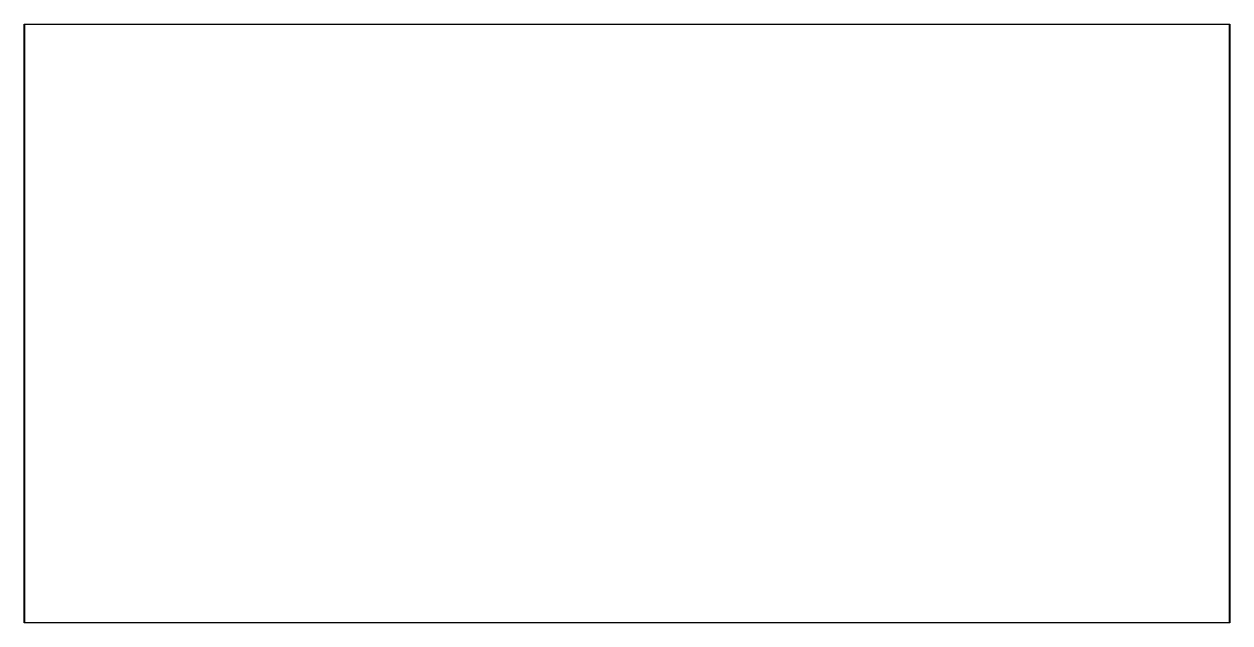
# Model space of a CAD drawing. Extents: x 28 to 173, y -140 to -68.
import ezdxf

# ---------------------------------------------------------------- set-up
doc = ezdxf.new("R2010")
doc.units = 0
doc.layers.add('BLACK', color=7, linetype='CONTINUOUS')

msp = doc.modelspace()

# ---------------------------------------------------------------- linework, layer by layer
at = {"layer": 'BLACK', "linetype": 'CONTINUOUS'}
for p, q in [((27.9749, -68), (27.9754, -67.9951)), ((27.975, -68.0012), (27.9749, -68)), ((27.975, -139.999), (27.975, -68.0012)), ((27.9754, -67.9951), (27.9768, -67.9904)), ((27.9768, -67.9904), (27.9791, -67.986)), ((27.9791, -67.986), (27.9822, -67.9822)), ((27.9822, -67.9822), (27.986, -67.9791)), ((27.986, -67.9791), (27.9904, -67.9768)), ((27.9904, -67.9768), (27.9951, -67.9754)), ((27.9951, -67.9754), (27.9988, -67.975)), ((27.9988, -67.975), (28, -67.9749)), ((27.9988, -67.975), (27.9988, -67.975)), ((28, -67.9749), (28.0012, -67.975)), ((28.0012, -67.975), (172.999, -67.975)), ((172.975, -68.025), (28.025, -68.025)), ((28.025, -68.025), (28.025, -139.975)), ((172.975, -139.975), (172.975, -68.025)), ((172.999, -67.975), (173, -67.9749)), ((173, -67.9749), (173.001, -67.975)), ((173.001, -67.975), (173.005, -67.9754)), ((173.005, -67.9754), (173.01, -67.9768)), ((173.01, -67.9768), (173.014, -67.9791)), ((173.014, -67.9791), (173.018, -67.9822)), ((173.018, -67.9822), (173.021, -67.986)), ((173.021, -67.986), (173.023, -67.9904)), ((173.023, -67.9904), (173.025, -67.9951)), ((173.025, -67.9951), (173.025, -68)), ((173.025, -68), (173.025, -68.0012)), ((173.025, -68.0012), (173.025, -139.999)), ((27.9749, -140), (27.975, -139.999)), ((27.9754, -140.005), (27.9749, -140)), ((27.9768, -140.01), (27.9754, -140.005)), ((27.9791, -140.014), (27.9768, -140.01)), ((27.9822, -140.018), (27.9791, -140.014)), ((27.986, -140.021), (27.9822, -140.018)), ((27.9904, -140.023), (27.986, -140.021)), ((27.9951, -140.025), (27.9904, -140.023)), ((28, -140.025), (27.9951, -140.025)), ((28.0012, -140.025), (28, -140.025)), ((172.999, -140.025), (28.0012, -140.025)), ((28.025, -139.975), (172.975, -139.975)), ((173, -140.025), (172.999, -140.025)), ((173.001, -140.025), (173, -140.025)), ((173.005, -140.025), (173.001, -140.025)), ((173.001, -140.025), (173.001, -140.025)), ((173.01, -140.023), (173.005, -140.025)), ((173.014, -140.021), (173.01, -140.023)), ((173.018, -140.018), (173.014, -140.021)), ((173.021, -140.014), (173.018, -140.018)), ((173.023, -140.01), (173.021, -140.014)), ((173.025, -140.005), (173.023, -140.01)), ((173.025, -139.999), (173.025, -140)), ((173.025, -140), (173.025, -140.005))]:
    msp.add_line(p, q, dxfattribs=at)

doc.saveas('drawing.dxf')
